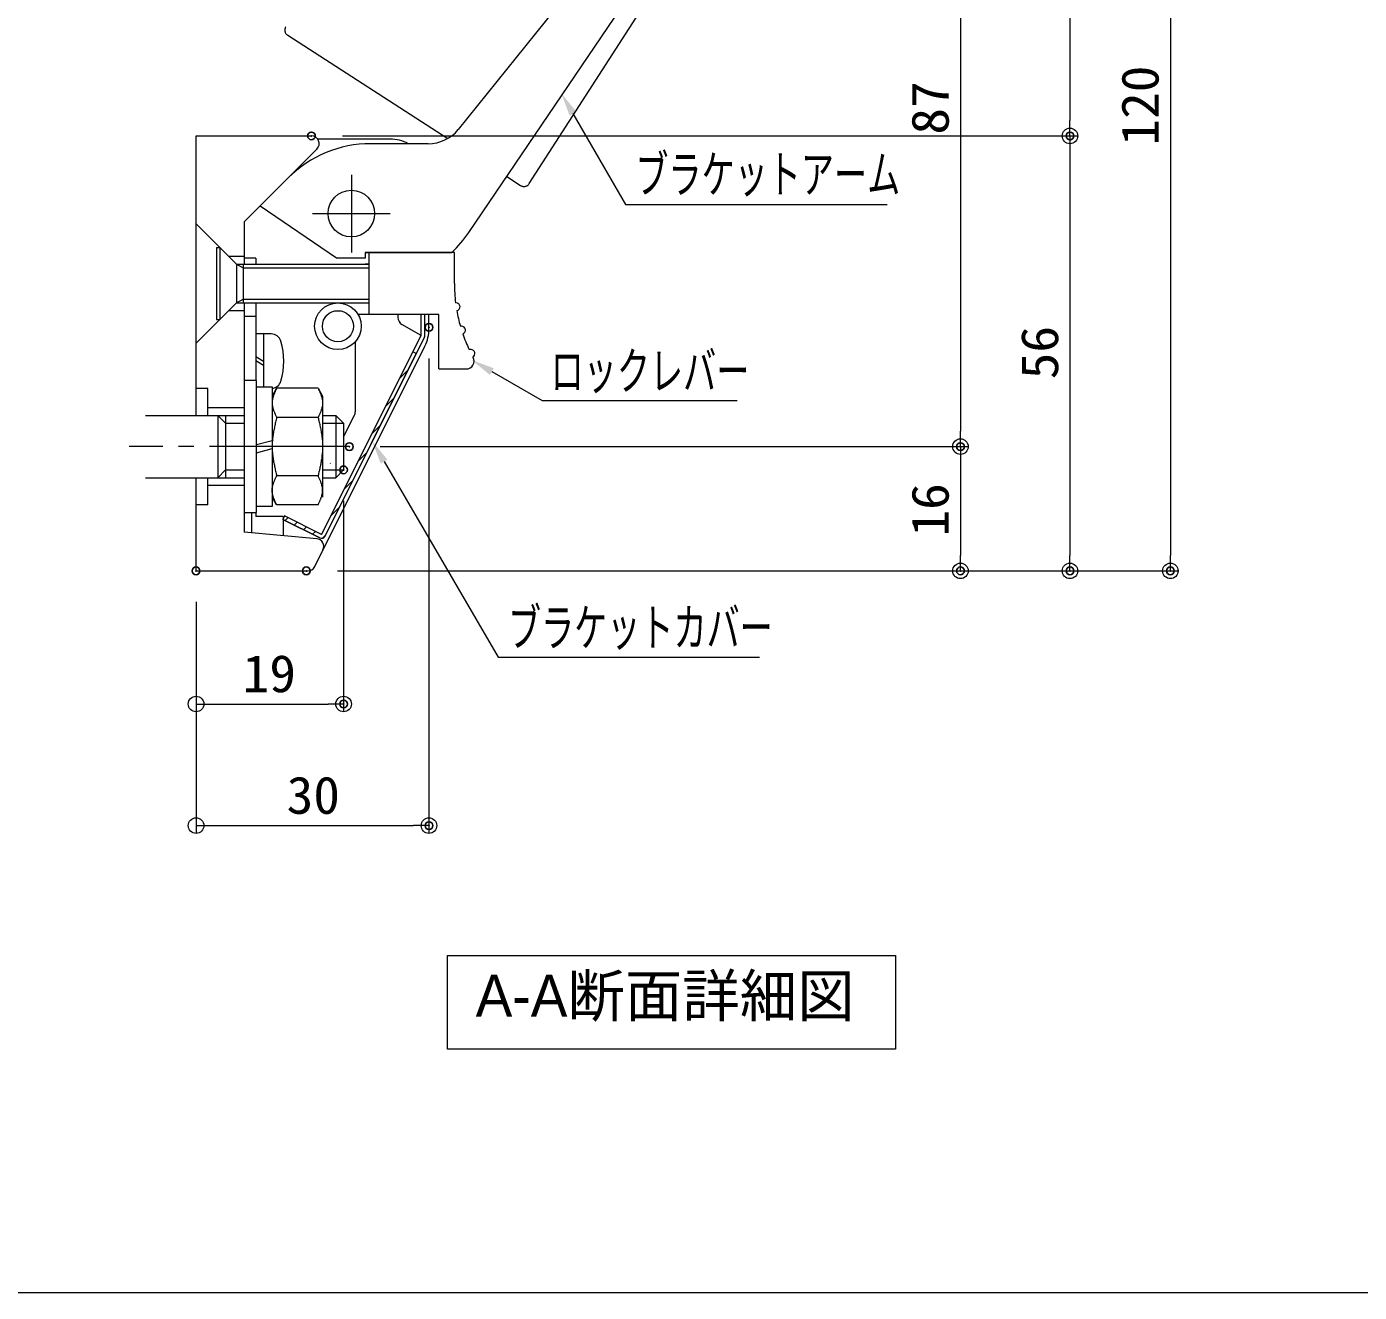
# Model space of a CAD drawing. Units: millimetres, scale not verified. Extents: x -401 to 399, y -277 to 277.
# Drawn here: x -179.6 to -7.9, y -277 to -114.1 of the extents above; entities that cross this region are included whole.
import ezdxf
from ezdxf.enums import TextEntityAlignment as Align

# ---------------------------------------------------------------- set-up
doc = ezdxf.new("R2010")
doc.units = ezdxf.units.MM
doc.header["$LTSCALE"] = 2
doc.header["$PDMODE"] = 32
doc.header["$PDSIZE"] = 1
doc.linetypes.add('CHAIN2', pattern=[12, 9, -1, 1, -1])
doc.linetypes.add('LONG_DOUBLE_CHAIN', pattern=[21.8, 18, -1, 0.6, -0.6, 0.6, -1])
doc.layers.add('0-0_moji', color=2, linetype='Continuous')
doc.layers.add('0-9_DEFPOINTS', color=7, linetype='Continuous')
for name, color, linetype, lineweight in [('0-1_zumenwaku', 6, 'Continuous', 9), ('0-2_1', 3, 'Continuous', 9), ('0-6_0', 7, 'Continuous', 9), ('0-8_sunpou', 1, 'Continuous', 9), ('0-A_アームC', 1, 'CHAIN2', 9), ('0-B_アームL', 7, 'Continuous', 9), ('0-F_4', 6, 'Continuous', 9), ('1-2_3', 2, 'Continuous', 9), ('1-6_08文字', 1, 'Continuous', 9)]:
    doc.layers.add(name, color=color, linetype=linetype, lineweight=lineweight)
doc.styles.add('ＭＳ ゴシック', font='')
doc.styles.add('ＭＳ Ｐゴシック', font='')
doc.styles.get('ＭＳ ゴシック').set_extended_font_data('MS Gothic')
doc.styles.get('ＭＳ Ｐゴシック').set_extended_font_data('MS PGothic')

# ---------------------------------------------------------------- blocks, each defined once
blk = doc.blocks.new('_ORIGIN')
at = {"layer": '0-6_0', "color": 1}
blk.add_line((0, 0), (-2, 0), dxfattribs=at)
blk.add_circle((0, 0), 1, dxfattribs=at)
blk = doc.blocks.new('MLeader3')
at = {"layer": '1-6_08文字'}
blk.add_line((-101.444, -136.973), (-68.733, -136.973), dxfattribs=at)
blk.add_lwpolyline([(-109.208, -125.258), (-102.444, -136.973), (-101.444, -136.973)], dxfattribs=at)
at = {"layer": '1-6_08文字', "color": 11}
blk.add_solid([(-109.641, -125.508), (-108.775, -125.008), (-110.708, -122.66)], dxfattribs=at)
at = {"layer": '1-6_08文字', "color": 2, "style": 'ＭＳ ゴシック', "width": 0.65}
blk.add_text('ブラケットアーム', height=4.809, dxfattribs=at).set_placement((-101.166, -136.898), align=Align.BOTTOM_LEFT)
blk = doc.blocks.new('MLeader4')
at = {"layer": '1-6_08文字'}
blk.add_line((-112.175, -162.216), (-88.076, -162.216), dxfattribs=at)
blk.add_lwpolyline([(-119.652, -158.477), (-113.175, -162.216), (-112.175, -162.216)], dxfattribs=at)
at = {"layer": '1-6_08文字', "color": 11}
blk.add_solid([(-119.902, -158.91), (-119.402, -158.044), (-122.25, -156.977)], dxfattribs=at)
at = {"layer": '1-6_08文字', "color": 2, "style": 'ＭＳ ゴシック', "width": 0.65}
blk.add_text('ロックレバー', height=4.809, dxfattribs=at).set_placement((-112.081, -162.222), align=Align.BOTTOM_LEFT)
blk = doc.blocks.new('MLeader5')
at = {"layer": '1-6_08文字'}
blk.add_line((-117.857, -195.254), (-85.174, -195.254), dxfattribs=at)
blk.add_lwpolyline([(-133.535, -170.061), (-118.857, -195.254), (-117.857, -195.254)], dxfattribs=at)
at = {"layer": '1-6_08文字', "color": 11}
blk.add_solid([(-133.967, -170.312), (-133.103, -169.809), (-135.046, -167.469)], dxfattribs=at)
at = {"layer": '1-6_08文字', "color": 2, "style": 'ＭＳ ゴシック', "width": 0.65}
blk.add_text('ブラケットカバー', height=4.809, dxfattribs=at).set_placement((-117.579, -195.26), align=Align.BOTTOM_LEFT)

msp = doc.modelspace()

# ---------------------------------------------------------------- linework, layer by layer
at = {"layer": '0-1_zumenwaku'}
msp.add_lwpolyline([(-401.087, -277.017), (398.913, -277.017), (398.913, 276.983), (-401.087, 276.983)], close=True, dxfattribs=at)
at = {"layer": '0-2_1', "color": 4, "linetype": 'LONG_DOUBLE_CHAIN'}
for p, q in [((-114.837, -134.273), (-87.101, -91.236)), ((-145.951, -115.173), (-125.335, -128.459)), ((-117.731, -133.359), (-115.943, -134.512))]:
    msp.add_line(p, q, dxfattribs=at)
at = {"layer": '0-2_1'}
for p, q in [((-105.941, -104.905), (-123.978, -127.305)), ((-122.614, -140.555), (-101.831, -109.926)), ((-157.75, -128.133), (-142.892, -128.133)), ((-157.75, -164.133), (-157.75, -128.133)), ((-132.75, -128.547), (-142.082, -128.547)), ((-151.55, -139.205), (-142.185, -129.84)), ((-127.843, -129.133), (-135.265, -129.133)), ((-150.478, -138.133), (-145.871, -133.527)), ((-139.652, -143.883), (-149.508, -137.163)), ((-157.75, -139.433), (-152.55, -144.633)), ((-151.55, -139.205), (-151.55, -144.633)), ((-155.1, -142.483), (-154.7, -142.483)), ((-155.1, -142.483), (-155.1, -151.783)), ((-154.7, -142.483), (-154.7, -151.783)), ((-153.55, -143.633), (-151.55, -143.633)), ((-150.05, -143.876), (-151.55, -143.876)), ((-150.05, -143.876), (-150.05, -144.633)), ((-135.978, -143.883), (-139.652, -143.883)), ((-135.978, -143.133), (-124.803, -143.133)), ((-124.828, -143.133), (-135.978, -143.133)), ((-135.978, -143.133), (-135.978, -143.883)), ((-124.478, -143.133), (-135.478, -143.133)), ((-135.478, -143.133), (-135.478, -151.133)), ((-124.478, -147.133), (-124.478, -143.133)), ((-152.55, -144.633), (-151.684, -145.133)), ((-152.55, -144.633), (-135.478, -144.633)), ((-152.55, -144.633), (-152.55, -149.633)), ((-151.684, -144.633), (-151.684, -149.633)), ((-151.684, -145.133), (-135.478, -145.133)), ((-135.478, -144.633), (-135.978, -144.633)), ((-152.55, -149.633), (-151.684, -149.133)), ((-151.684, -149.133), (-135.478, -149.133)), ((-157.75, -154.833), (-152.55, -149.633)), ((-151.55, -150.633), (-153.55, -150.633)), ((-152.55, -149.633), (-135.478, -149.633)), ((-151.55, -149.633), (-151.55, -179.133)), ((-150.05, -149.633), (-150.05, -159.633)), ((-124.252, -149.633), (-124.321, -149.633)), ((-155.1, -151.783), (-154.7, -151.783)), ((-150.05, -151.376), (-151.55, -151.376)), ((-126.478, -151.133), (-136.88, -151.133)), ((-131.744, -151.133), (-131.744, -151.525)), ((-128.778, -153.815), (-131.244, -152.391)), ((-128.778, -153.815), (-128.778, -151.133)), ((-128.278, -153.815), (-128.278, -151.133)), ((-127.75, -152.953), (-127.75, -151.133)), ((-126.478, -158.133), (-126.478, -151.133)), ((-123.557, -152.633), (-123.707, -152.633)), ((-148.071, -153.633), (-150.05, -153.633)), ((-149.05, -153.633), (-149.05, -160.433)), ((-141.587, -179.433), (-128.778, -153.815)), ((-141.14, -179.657), (-128.331, -154.039)), ((-142.474, -183.58), (-128.278, -155.189)), ((-137.25, -154.642), (-137.25, -163.64)), ((-129.39, -156.157), (-129.837, -155.933)), ((-122.338, -155.633), (-122.582, -155.633)), ((-149.05, -157.172), (-150.05, -156.594)), ((-149.05, -157.672), (-150.05, -157.094)), ((-126.478, -158.133), (-122.944, -158.133)), ((-156.25, -160.633), (-157.75, -160.633)), ((-156.25, -164.133), (-156.25, -160.633)), ((-151.55, -163.133), (-156.25, -163.133)), ((-138.75, -166.876), (-137.356, -164.087)), ((-140.474, -170.323), (-140.45, -170.276)), ((-157.75, -184.133), (-157.75, -172.133)), ((-156.25, -175.633), (-156.25, -172.133)), ((-151.55, -173.133), (-156.25, -173.133)), ((-156.25, -175.633), (-157.75, -175.633)), ((-150.55, -179.226), (-150.55, -176.633)), ((-150.05, -176.633), (-150.05, -177.133)), ((-146.55, -177.133), (-150.05, -177.133)), ((-146.354, -177.049), (-146.578, -177.497)), ((-141.811, -179.88), (-146.578, -177.497)), ((-146.55, -177.133), (-146.55, -179.504)), ((-146.55, -178.133), (-146.55, -179.596)), ((-141.587, -179.433), (-146.354, -177.049)), ((-142.206, -179.998), (-151.55, -179.133)), ((-157.75, -184.133), (-143.368, -184.133))]:
    msp.add_line(p, q, dxfattribs=at)
for radius in [3, 2]:
    msp.add_circle((-139.478, -152.633), radius, dxfattribs=at)
at = {"layer": '0-2_1', "color": 4, "linetype": 'LONG_DOUBLE_CHAIN'}
for centre, start, end in [((-145.517, -114.501), 147.2, 237.2), ((-115.509, -133.84), 237.2, 327.2)]:
    msp.add_arc(centre, 0.8, start, end, dxfattribs=at)
at = {"layer": '0-2_1'}
for centre, radius, start, end in [((-142.892, -129.133), 1, 315, 90), ((-132.75, -133.547), 5, 61.974, 90), ((-127.843, -124.133), 5, 270, 320.62369), ((-135.265, -144.133), 15, 90, 135), ((-135.027, -132.133), 15, 312.83343, 325.84119), ((-104.478, -147.133), 20, 180, 187.18076), ((-124.252, -150.133), 0.5, 279.34314, 90), ((-104.478, -147.133), 20, 190.05936, 195.96201), ((-130.744, -151.525), 1, 180, 240), ((-123.557, -153.133), 0.5, 288.17382, 90), ((-148.071, -154.933), 1.3, 16.60155, 90), ((-128.778, -153.815), 0.5, 333.43495, 0), ((-132.75, -152.953), 5, 333.43495, 0), ((-104.478, -147.133), 20, 198.89003, 205.15066), ((-155.45, -157.133), 9, 343.39845, 16.60155), ((-122.338, -156.133), 0.5, 297.4599, 90), ((-122.944, -157.133), 1, 270, 28.43689), ((-104.478, -147.133), 20, 208.17612, 208.43689), ((-148.071, -159.333), 1.3, 275.33957, 343.39845), ((-138.25, -163.64), 1, 333.43495, 0), ((-142.298, -180.994), 1, 333.43495, 84.70992), ((-141.587, -179.433), 0.5, 243.43495, 333.43495), ((-143.368, -183.133), 1, 270, 333.43495)]:
    msp.add_arc(centre, radius, start, end, dxfattribs=at)
at = {"layer": '0-6_0', "color": 2}
for p, q in [((-131.582, -159.422), (-130.464, -158.304)), ((-133.349, -162.958), (-132.231, -161.84)), ((-135.117, -166.494), (-133.999, -165.376)), ((-136.885, -170.029), (-135.767, -168.911)), ((-138.653, -173.565), (-137.535, -172.447)), ((-140.42, -177.1), (-139.302, -175.982)), ((-146.273, -177.649), (-145.9, -177.277)), ((-145.094, -178.238), (-144.722, -177.866)), ((-143.916, -178.828), (-143.543, -178.455)), ((-142.737, -179.417), (-142.365, -179.044)), ((-141.469, -179.917), (-141.07, -179.518))]:
    msp.add_line(p, q, dxfattribs=at)
for points in [[(-129.837, -155.933), (-141.587, -179.433), (-146.354, -177.049), (-146.578, -177.497), (-141.811, -179.88)], [(-141.14, -179.657), (-129.39, -156.157), (-129.837, -155.933)]]:
    msp.add_lwpolyline(points, dxfattribs=at)
msp.add_arc((-141.587, -179.433), 0.5, 243.43495, 333.43495, dxfattribs=at)
at = {"layer": '0-8_sunpou'}
for p, q in [((-45.194, -66.133), (-45.194, -126.133)), ((-32.26, -66.133), (-32.26, -182.133)), ((-59.297, -83.133), (-59.297, -166.133)), ((-138.892, -128.133), (-44.194, -128.133)), ((-138.892, -128.133), (-44.194, -128.133)), ((-45.194, -130.133), (-45.194, -182.133)), ((-127.75, -156.781), (-127.75, -217.927)), ((-134.019, -168.133), (-58.297, -168.133)), ((-134.019, -168.133), (-58.297, -168.133)), ((-59.297, -170.133), (-59.297, -182.133)), ((-138.75, -175.133), (-138.75, -202.273)), ((-139.554, -184.133), (-31.26, -184.133)), ((-139.554, -184.133), (-44.194, -184.133)), ((-139.554, -184.133), (-58.297, -184.133)), ((-157.75, -188.133), (-157.75, -217.927)), ((-157.75, -188.133), (-157.75, -202.273)), ((-155.75, -201.273), (-140.75, -201.273)), ((-155.75, -216.927), (-129.75, -216.927))]:
    msp.add_line(p, q, dxfattribs=at)
at = {"layer": '0-9_DEFPOINTS'}
for p in [(-142.892, -128.133), (-45.194, -128.133), (-127.75, -152.781), (-138.019, -168.133), (-59.297, -168.133), (-138.75, -171.133), (-157.75, -184.133), (-143.554, -184.133), (-59.297, -184.133), (-45.194, -184.133), (-32.26, -184.133), (-138.75, -201.273), (-127.75, -216.927)]:
    msp.add_point(p, dxfattribs=at)
at = {"layer": '0-A_アームC'}
for p, q in [((-137.75, -133.133), (-137.75, -143.133)), ((-142.75, -138.133), (-132.75, -138.133)), ((-138.019, -168.133), (-166.359, -168.133))]:
    msp.add_line(p, q, dxfattribs=at)
at = {"layer": '0-B_アームL'}
msp.add_circle((-137.75, -138.133), 3, dxfattribs=at)
at = {"layer": '0-F_4'}
for p, q in [((-149.95, -159.633), (-151.55, -159.633)), ((-149.95, -176.633), (-149.95, -159.633)), ((-149.95, -160.433), (-147.95, -160.433)), ((-147.95, -160.433), (-147.95, -175.833)), ((-147.369, -160.628), (-147.95, -161.633)), ((-142.031, -160.628), (-147.369, -160.628)), ((-142.031, -160.628), (-141.45, -161.633)), ((-141.45, -161.633), (-141.45, -174.633)), ((-164.25, -164.133), (-151.55, -164.133)), ((-154.95, -164.133), (-154.95, -172.133)), ((-153.95, -164.133), (-153.95, -172.133)), ((-142.031, -164.38), (-147.369, -164.38)), ((-141.45, -164.133), (-139.75, -164.133)), ((-139.75, -164.133), (-139.75, -172.133)), ((-139.75, -164.133), (-138.75, -165.133)), ((-141.45, -165.133), (-138.75, -165.133)), ((-138.75, -165.133), (-138.75, -171.133)), ((-149.95, -167.883), (-147.95, -167.348)), ((-149.95, -168.919), (-147.95, -168.383)), ((-153.95, -171.133), (-154.95, -172.133)), ((-153.95, -171.133), (-151.55, -171.133)), ((-141.45, -171.133), (-138.75, -171.133)), ((-138.75, -171.133), (-139.75, -172.133)), ((-164.25, -172.133), (-151.55, -172.133)), ((-142.031, -171.886), (-147.369, -171.886)), ((-141.45, -172.133), (-139.75, -172.133)), ((-147.369, -175.639), (-147.95, -174.633)), ((-151.55, -176.633), (-149.95, -176.633)), ((-147.95, -175.833), (-149.95, -175.833)), ((-142.031, -175.639), (-147.369, -175.639))]:
    msp.add_line(p, q, dxfattribs=at)
for points in [[(-147.369, -160.628), (-147.404, -160.703), (-147.439, -160.778), (-147.473, -160.853), (-147.508, -160.928), (-147.541, -161.003), (-147.574, -161.078), (-147.607, -161.153), (-147.639, -161.228), (-147.669, -161.303), (-147.699, -161.378), (-147.728, -161.453), (-147.755, -161.528), (-147.781, -161.603), (-147.806, -161.678), (-147.829, -161.753), (-147.851, -161.828), (-147.87, -161.904), (-147.888, -161.979), (-147.904, -162.054), (-147.917, -162.129), (-147.929, -162.204), (-147.938, -162.279), (-147.945, -162.354), (-147.949, -162.429), (-147.95, -162.504), (-147.949, -162.579), (-147.945, -162.654), (-147.938, -162.729), (-147.929, -162.804), (-147.917, -162.879), (-147.904, -162.954), (-147.888, -163.029), (-147.87, -163.104), (-147.851, -163.179), (-147.829, -163.255), (-147.806, -163.33), (-147.781, -163.405), (-147.755, -163.48), (-147.728, -163.555)], [(-142.031, -160.628), (-141.996, -160.703), (-141.961, -160.778), (-141.927, -160.853), (-141.892, -160.928), (-141.859, -161.003), (-141.826, -161.078), (-141.793, -161.153), (-141.761, -161.228), (-141.731, -161.303), (-141.701, -161.378), (-141.672, -161.453), (-141.645, -161.528), (-141.619, -161.603), (-141.594, -161.678), (-141.571, -161.753), (-141.549, -161.828), (-141.53, -161.904), (-141.512, -161.979), (-141.496, -162.054), (-141.482, -162.129), (-141.471, -162.204), (-141.462, -162.279), (-141.455, -162.354), (-141.451, -162.429), (-141.45, -162.504), (-141.451, -162.579), (-141.455, -162.654), (-141.462, -162.729), (-141.471, -162.804), (-141.482, -162.879), (-141.496, -162.954), (-141.512, -163.029), (-141.53, -163.104), (-141.549, -163.179), (-141.571, -163.255), (-141.594, -163.33), (-141.619, -163.405), (-141.645, -163.48), (-141.672, -163.555)], [(-154.95, -164.133), (-153.95, -165.133), (-151.55, -165.133)], [(-147.369, -164.38), (-147.404, -164.53), (-147.439, -164.681), (-147.473, -164.831), (-147.508, -164.981), (-147.541, -165.131), (-147.574, -165.281), (-147.607, -165.431), (-147.639, -165.581), (-147.669, -165.731), (-147.699, -165.881), (-147.728, -166.032), (-147.755, -166.182), (-147.781, -166.332), (-147.806, -166.482), (-147.829, -166.632), (-147.851, -166.782), (-147.87, -166.932), (-147.888, -167.082), (-147.904, -167.232), (-147.917, -167.383), (-147.929, -167.533), (-147.938, -167.683), (-147.945, -167.833), (-147.949, -167.983), (-147.95, -168.133), (-147.949, -168.283), (-147.945, -168.433), (-147.938, -168.583), (-147.929, -168.734), (-147.917, -168.884), (-147.904, -169.034), (-147.888, -169.184), (-147.87, -169.334), (-147.851, -169.484), (-147.829, -169.634), (-147.806, -169.784), (-147.781, -169.934), (-147.755, -170.085), (-147.728, -170.235)], [(-147.728, -163.555), (-147.699, -163.63), (-147.669, -163.705), (-147.639, -163.78), (-147.607, -163.855), (-147.574, -163.93), (-147.541, -164.005), (-147.508, -164.08), (-147.473, -164.155), (-147.439, -164.23), (-147.404, -164.305), (-147.369, -164.38)], [(-141.672, -163.555), (-141.701, -163.63), (-141.731, -163.705), (-141.761, -163.78), (-141.793, -163.855), (-141.826, -163.93), (-141.859, -164.005), (-141.892, -164.08), (-141.927, -164.155), (-141.961, -164.23), (-141.996, -164.305), (-142.031, -164.38), (-141.996, -164.53), (-141.961, -164.681), (-141.927, -164.831), (-141.892, -164.981), (-141.859, -165.131), (-141.826, -165.281), (-141.793, -165.431), (-141.761, -165.581), (-141.731, -165.731), (-141.701, -165.881), (-141.672, -166.032), (-141.645, -166.182), (-141.619, -166.332), (-141.594, -166.482), (-141.571, -166.632), (-141.549, -166.782), (-141.53, -166.932), (-141.512, -167.082), (-141.496, -167.232), (-141.482, -167.383), (-141.471, -167.533), (-141.462, -167.683), (-141.455, -167.833), (-141.451, -167.983), (-141.45, -168.133), (-141.451, -168.283), (-141.455, -168.433), (-141.462, -168.583)], [(-141.462, -168.583), (-141.471, -168.734), (-141.482, -168.884), (-141.496, -169.034), (-141.512, -169.184), (-141.53, -169.334), (-141.549, -169.484), (-141.571, -169.634), (-141.594, -169.784), (-141.619, -169.934), (-141.645, -170.085), (-141.672, -170.235), (-141.701, -170.385), (-141.731, -170.535), (-141.761, -170.685), (-141.793, -170.835), (-141.826, -170.985), (-141.859, -171.135), (-141.892, -171.285), (-141.927, -171.436), (-141.961, -171.586), (-141.996, -171.736), (-142.031, -171.886)], [(-147.728, -170.235), (-147.699, -170.385), (-147.669, -170.535), (-147.639, -170.685), (-147.607, -170.835), (-147.574, -170.985), (-147.541, -171.135), (-147.508, -171.285), (-147.473, -171.436), (-147.439, -171.586), (-147.404, -171.736), (-147.369, -171.886)], [(-147.369, -175.639), (-147.404, -175.564), (-147.439, -175.489), (-147.473, -175.414), (-147.508, -175.338), (-147.541, -175.263), (-147.574, -175.188), (-147.607, -175.113), (-147.639, -175.038), (-147.669, -174.963), (-147.699, -174.888), (-147.728, -174.813), (-147.755, -174.738), (-147.781, -174.663), (-147.806, -174.588), (-147.829, -174.513), (-147.851, -174.438), (-147.87, -174.363), (-147.888, -174.288), (-147.904, -174.213), (-147.917, -174.138), (-147.929, -174.063), (-147.938, -173.987), (-147.945, -173.912), (-147.949, -173.837), (-147.95, -173.762), (-147.949, -173.687), (-147.945, -173.612), (-147.938, -173.537), (-147.929, -173.462), (-147.917, -173.387), (-147.904, -173.312), (-147.888, -173.237), (-147.87, -173.162), (-147.851, -173.087), (-147.829, -173.012), (-147.806, -172.937), (-147.781, -172.862), (-147.755, -172.787), (-147.728, -172.712)], [(-147.728, -172.712), (-147.699, -172.636), (-147.669, -172.561), (-147.639, -172.486), (-147.607, -172.411), (-147.574, -172.336), (-147.541, -172.261), (-147.508, -172.186), (-147.473, -172.111), (-147.439, -172.036), (-147.404, -171.961), (-147.369, -171.886)], [(-141.672, -172.712), (-141.701, -172.636), (-141.731, -172.561), (-141.761, -172.486), (-141.793, -172.411), (-141.826, -172.336), (-141.859, -172.261), (-141.892, -172.186), (-141.927, -172.111), (-141.961, -172.036), (-141.996, -171.961), (-142.031, -171.886)], [(-142.031, -175.639), (-141.996, -175.564), (-141.961, -175.489), (-141.927, -175.414), (-141.892, -175.338), (-141.859, -175.263), (-141.826, -175.188), (-141.793, -175.113), (-141.761, -175.038), (-141.731, -174.963), (-141.701, -174.888), (-141.672, -174.813), (-141.645, -174.738), (-141.619, -174.663), (-141.594, -174.588), (-141.571, -174.513), (-141.549, -174.438), (-141.53, -174.363), (-141.512, -174.288), (-141.496, -174.213), (-141.482, -174.138), (-141.471, -174.063), (-141.462, -173.987), (-141.455, -173.912), (-141.451, -173.837), (-141.45, -173.762), (-141.451, -173.687), (-141.455, -173.612), (-141.462, -173.537), (-141.471, -173.462), (-141.482, -173.387), (-141.496, -173.312), (-141.512, -173.237), (-141.53, -173.162), (-141.549, -173.087), (-141.571, -173.012), (-141.594, -172.937), (-141.619, -172.862), (-141.645, -172.787), (-141.672, -172.712)]]:
    msp.add_lwpolyline(points, dxfattribs=at)
at = {"layer": '1-2_3'}
msp.add_lwpolyline([(-125.384, -233.644), (-67.674, -233.644), (-67.674, -245.72), (-125.384, -245.72)], close=True, dxfattribs=at)

# ---------------------------------------------------------------- block references
at = {"layer": '0-8_sunpou'}
for p, rotation in [((-45.194, -128.133), 270), ((-45.194, -128.133), 90), ((-59.297, -168.133), 270), ((-59.297, -168.133), 90), ((-59.297, -184.133), 270), ((-45.194, -184.133), 270), ((-32.26, -184.133), 270), ((-157.75, -201.273), 180), ((-157.75, -216.927), 180)]:
    msp.add_blockref('_ORIGIN', p, dxfattribs=dict(at, rotation=rotation))
for p in [(-138.75, -201.273), (-127.75, -216.927)]:
    msp.add_blockref('_ORIGIN', p, dxfattribs=at)
at = {"layer": '1-6_08文字'}
for name in ['MLeader3', 'MLeader4', 'MLeader5']:
    msp.add_blockref(name, (0, 0), dxfattribs=at)

# ---------------------------------------------------------------- texts
at = {"layer": '0-0_moji', "style": 'ＭＳ Ｐゴシック'}
msp.add_text('A-A断面詳細図', height=5.423, dxfattribs=at).set_placement((-121.744, -243.17), align=Align.BOTTOM_LEFT)
at = {"layer": '0-8_sunpou', "color": 2, "style": 'ＭＳ ゴシック', "width": 1.05}
for s, p in [('120', (-32.335, -129.383)), ('87', (-59.372, -127.966)), ('56', (-45.269, -159.466)), ('16', (-59.372, -179.716))]:
    msp.add_text(s, height=4.809, rotation=90, dxfattribs=at).set_placement(p, align=Align.BOTTOM_LEFT)
for s, p in [('19', (-151.75, -201.198)), ('30', (-146.083, -216.852))]:
    msp.add_text(s, height=4.809, dxfattribs=at).set_placement(p, align=Align.BOTTOM_LEFT)

doc.saveas('drawing.dxf')
